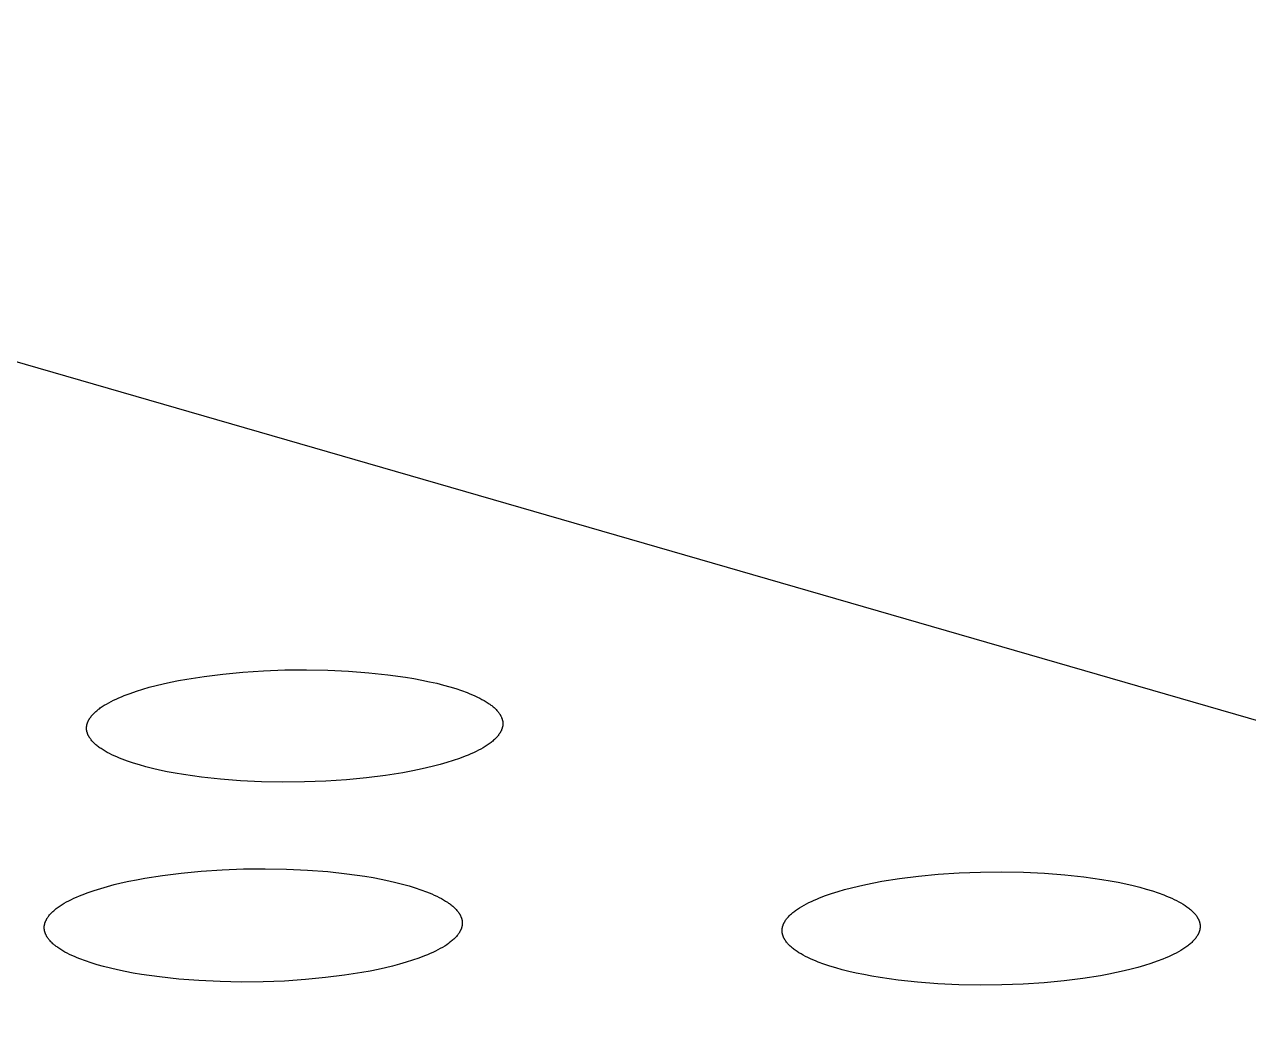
# Model space of a CAD drawing. Header units: millimetres. Extents: x -987 to 2591, y -102 to 2398.
# Drawn here: x -46.33 to -28.86, y 734.27 to 748.52 of the extents above; entities that cross this region are included whole.
import ezdxf

# ---------------------------------------------------------------- set-up
doc = ezdxf.new("R2010")
doc.units = ezdxf.units.MM
doc.header["$MEASUREMENT"] = 0
doc.layers.add('Utwórz2D linie widoczne', color=7, linetype='Continuous', true_color=0x000000)

msp = doc.modelspace()

# ---------------------------------------------------------------- linework, layer by layer
at = {"layer": 'Utwórz2D linie widoczne'}
for p, q in [((-146.357, 772.605), (34.728, 720.23)), ((-42.917, 739.294), (-42.613, 739.306)), ((-42.613, 739.306), (-42.306, 739.309)), ((-42.306, 739.309), (-42.001, 739.303)), ((-44.35, 739.108), (-44.244, 739.131)), ((-44.244, 739.131), (-44.132, 739.154)), ((-44.132, 739.154), (-44.015, 739.175)), ((-44.015, 739.175), (-43.765, 739.214)), ((-43.765, 739.214), (-43.497, 739.248)), ((-43.497, 739.248), (-43.213, 739.275)), ((-43.213, 739.275), (-42.917, 739.294)), ((-42.001, 739.303), (-41.703, 739.289)), ((-41.703, 739.289), (-41.415, 739.267)), ((-41.415, 739.267), (-41.143, 739.238)), ((-41.143, 739.238), (-40.889, 739.202)), ((-40.889, 739.202), (-40.77, 739.182)), ((-40.77, 739.182), (-40.656, 739.161)), ((-40.656, 739.161), (-40.548, 739.138)), ((-40.548, 739.138), (-40.446, 739.115)), ((-44.905, 738.941), (-44.821, 738.972)), ((-44.821, 738.972), (-44.733, 739.002)), ((-44.733, 739.002), (-44.642, 739.031)), ((-44.642, 739.031), (-44.548, 739.058)), ((-44.548, 739.058), (-44.451, 739.083)), ((-44.451, 739.083), (-44.35, 739.108)), ((-40.446, 739.115), (-40.35, 739.091)), ((-40.35, 739.091), (-40.259, 739.065)), ((-40.259, 739.065), (-40.173, 739.039)), ((-40.173, 739.039), (-40.09, 739.012)), ((-40.09, 739.012), (-40.011, 738.982)), ((-40.011, 738.982), (-39.973, 738.967)), ((-39.973, 738.967), (-39.936, 738.952)), ((-45.248, 738.763), (-45.22, 738.782)), ((-45.22, 738.782), (-45.191, 738.801)), ((-45.191, 738.801), (-45.16, 738.819)), ((-45.16, 738.819), (-45.128, 738.838)), ((-45.128, 738.838), (-45.094, 738.856)), ((-45.094, 738.856), (-45.059, 738.873)), ((-45.059, 738.873), (-45.022, 738.891)), ((-45.022, 738.891), (-44.984, 738.908)), ((-44.984, 738.908), (-44.945, 738.924)), ((-44.945, 738.924), (-44.905, 738.941)), ((-39.936, 738.952), (-39.9, 738.936)), ((-39.9, 738.936), (-39.865, 738.919)), ((-39.865, 738.919), (-39.832, 738.903)), ((-39.832, 738.903), (-39.8, 738.886)), ((-39.8, 738.886), (-39.769, 738.868)), ((-39.769, 738.868), (-39.74, 738.851)), ((-39.74, 738.851), (-39.712, 738.833)), ((-39.712, 738.833), (-39.698, 738.824)), ((-39.698, 738.824), (-39.685, 738.815)), ((-39.685, 738.815), (-39.673, 738.805)), ((-39.673, 738.805), (-39.661, 738.796)), ((-39.661, 738.796), (-39.649, 738.787)), ((-39.649, 738.787), (-39.638, 738.777)), ((-45.406, 738.603), (-45.403, 738.608)), ((-45.403, 738.608), (-45.4, 738.613)), ((-45.4, 738.613), (-45.393, 738.624)), ((-45.393, 738.624), (-45.385, 738.634)), ((-45.385, 738.634), (-45.377, 738.644)), ((-45.377, 738.644), (-45.369, 738.654)), ((-45.369, 738.654), (-45.36, 738.664)), ((-45.36, 738.664), (-45.351, 738.674)), ((-45.351, 738.674), (-45.342, 738.684)), ((-45.342, 738.684), (-45.331, 738.694)), ((-45.331, 738.694), (-45.321, 738.704)), ((-45.321, 738.704), (-45.31, 738.714)), ((-45.31, 738.714), (-45.298, 738.724)), ((-45.298, 738.724), (-45.286, 738.734)), ((-45.286, 738.734), (-45.274, 738.744)), ((-45.274, 738.744), (-45.261, 738.753)), ((-45.261, 738.753), (-45.248, 738.763)), ((-39.638, 738.777), (-39.627, 738.768)), ((-39.627, 738.768), (-39.616, 738.758)), ((-39.616, 738.758), (-39.606, 738.749)), ((-39.606, 738.749), (-39.596, 738.739)), ((-39.596, 738.739), (-39.587, 738.729)), ((-39.587, 738.729), (-39.579, 738.719)), ((-39.579, 738.719), (-39.57, 738.71)), ((-39.57, 738.71), (-39.562, 738.7)), ((-39.562, 738.7), (-39.555, 738.69)), ((-39.555, 738.69), (-39.548, 738.68)), ((-39.548, 738.68), (-39.545, 738.675)), ((-39.545, 738.675), (-39.542, 738.67)), ((-39.542, 738.67), (-39.539, 738.665)), ((-39.539, 738.665), (-39.536, 738.66)), ((-39.536, 738.66), (-39.533, 738.655)), ((-39.533, 738.655), (-39.53, 738.65)), ((-39.53, 738.65), (-39.528, 738.645)), ((-39.528, 738.645), (-39.525, 738.639)), ((-39.525, 738.639), (-39.523, 738.634)), ((-39.523, 738.634), (-39.521, 738.629)), ((-39.521, 738.629), (-39.519, 738.624)), ((-39.519, 738.624), (-39.517, 738.619)), ((-39.517, 738.619), (-39.515, 738.614)), ((-39.515, 738.614), (-39.513, 738.609)), ((-39.513, 738.609), (-39.511, 738.604)), ((-45.444, 738.489), (-45.443, 738.494)), ((-45.444, 738.484), (-45.444, 738.489)), ((-45.444, 738.479), (-45.444, 738.484)), ((-45.444, 738.474), (-45.444, 738.479)), ((-45.444, 738.468), (-45.444, 738.474)), ((-45.444, 738.463), (-45.444, 738.468)), ((-45.444, 738.458), (-45.444, 738.463)), ((-45.443, 738.453), (-45.444, 738.458)), ((-45.443, 738.499), (-45.442, 738.505)), ((-45.443, 738.494), (-45.443, 738.499)), ((-45.443, 738.448), (-45.443, 738.453)), ((-45.442, 738.442), (-45.443, 738.448)), ((-45.442, 738.505), (-45.441, 738.51)), ((-45.441, 738.437), (-45.442, 738.442)), ((-45.441, 738.51), (-45.44, 738.515)), ((-45.44, 738.432), (-45.441, 738.437)), ((-45.44, 738.515), (-45.439, 738.52)), ((-45.439, 738.427), (-45.44, 738.432)), ((-45.439, 738.52), (-45.438, 738.525)), ((-45.438, 738.525), (-45.437, 738.531)), ((-45.437, 738.531), (-45.435, 738.536)), ((-45.435, 738.536), (-45.434, 738.541)), ((-45.434, 738.541), (-45.432, 738.546)), ((-45.432, 738.546), (-45.43, 738.551)), ((-45.43, 738.551), (-45.429, 738.557)), ((-45.429, 738.557), (-45.427, 738.562)), ((-45.427, 738.562), (-45.424, 738.567)), ((-45.424, 738.567), (-45.422, 738.572)), ((-45.422, 738.572), (-45.42, 738.577)), ((-45.42, 738.577), (-45.417, 738.582)), ((-45.417, 738.582), (-45.415, 738.588)), ((-45.415, 738.588), (-45.412, 738.593)), ((-45.412, 738.593), (-45.409, 738.598)), ((-45.409, 738.598), (-45.406, 738.603)), ((-39.528, 738.433), (-39.53, 738.428)), ((-39.525, 738.438), (-39.528, 738.433)), ((-39.523, 738.443), (-39.525, 738.438)), ((-39.521, 738.448), (-39.523, 738.443)), ((-39.519, 738.454), (-39.521, 738.448)), ((-39.517, 738.459), (-39.519, 738.454)), ((-39.515, 738.464), (-39.517, 738.459)), ((-39.513, 738.469), (-39.515, 738.464)), ((-39.511, 738.474), (-39.513, 738.469)), ((-39.511, 738.604), (-39.51, 738.599)), ((-39.51, 738.479), (-39.511, 738.474)), ((-39.51, 738.599), (-39.509, 738.593)), ((-39.509, 738.485), (-39.51, 738.479)), ((-39.509, 738.593), (-39.507, 738.588)), ((-39.507, 738.49), (-39.509, 738.485)), ((-39.507, 738.588), (-39.506, 738.583)), ((-39.506, 738.495), (-39.507, 738.49)), ((-39.506, 738.583), (-39.505, 738.578)), ((-39.505, 738.5), (-39.506, 738.495)), ((-39.505, 738.578), (-39.504, 738.573)), ((-39.504, 738.505), (-39.505, 738.5)), ((-39.504, 738.573), (-39.504, 738.568)), ((-39.504, 738.568), (-39.503, 738.562)), ((-39.503, 738.516), (-39.504, 738.511)), ((-39.504, 738.511), (-39.504, 738.505)), ((-39.503, 738.562), (-39.502, 738.557)), ((-39.502, 738.521), (-39.503, 738.516)), ((-39.502, 738.557), (-39.502, 738.552)), ((-39.502, 738.552), (-39.502, 738.547)), ((-39.502, 738.547), (-39.502, 738.542)), ((-39.502, 738.542), (-39.502, 738.537)), ((-39.502, 738.537), (-39.502, 738.531)), ((-39.502, 738.531), (-39.502, 738.526)), ((-39.502, 738.526), (-39.502, 738.521)), ((-45.438, 738.422), (-45.439, 738.427)), ((-45.436, 738.417), (-45.438, 738.422)), ((-45.435, 738.412), (-45.436, 738.417)), ((-45.433, 738.406), (-45.435, 738.412)), ((-45.432, 738.401), (-45.433, 738.406)), ((-45.43, 738.396), (-45.432, 738.401)), ((-45.428, 738.391), (-45.43, 738.396)), ((-45.426, 738.386), (-45.428, 738.391)), ((-45.424, 738.381), (-45.426, 738.386)), ((-45.422, 738.376), (-45.424, 738.381)), ((-45.419, 738.371), (-45.422, 738.376)), ((-45.417, 738.366), (-45.419, 738.371)), ((-45.414, 738.361), (-45.417, 738.366)), ((-45.411, 738.356), (-45.414, 738.361)), ((-45.408, 738.351), (-45.411, 738.356)), ((-45.405, 738.346), (-45.408, 738.351)), ((-45.402, 738.34), (-45.405, 738.346)), ((-45.399, 738.335), (-45.402, 738.34)), ((-45.392, 738.325), (-45.399, 738.335)), ((-45.385, 738.316), (-45.392, 738.325)), ((-45.377, 738.306), (-45.385, 738.316)), ((-45.369, 738.296), (-45.377, 738.306)), ((-45.36, 738.286), (-45.369, 738.296)), ((-45.351, 738.276), (-45.36, 738.286)), ((-45.342, 738.267), (-45.351, 738.276)), ((-45.332, 738.257), (-45.342, 738.267)), ((-45.321, 738.247), (-45.332, 738.257)), ((-39.682, 738.262), (-39.695, 738.252)), ((-39.67, 738.272), (-39.682, 738.262)), ((-39.657, 738.281), (-39.67, 738.272)), ((-39.646, 738.291), (-39.657, 738.281)), ((-39.634, 738.301), (-39.646, 738.291)), ((-39.623, 738.311), (-39.634, 738.301)), ((-39.613, 738.321), (-39.623, 738.311)), ((-39.603, 738.331), (-39.613, 738.321)), ((-39.593, 738.341), (-39.603, 738.331)), ((-39.584, 738.351), (-39.593, 738.341)), ((-39.575, 738.361), (-39.584, 738.351)), ((-39.567, 738.371), (-39.575, 738.361)), ((-39.559, 738.382), (-39.567, 738.371)), ((-39.552, 738.392), (-39.559, 738.382)), ((-39.545, 738.402), (-39.552, 738.392)), ((-39.542, 738.407), (-39.545, 738.402)), ((-39.539, 738.412), (-39.542, 738.407)), ((-39.536, 738.417), (-39.539, 738.412)), ((-39.533, 738.423), (-39.536, 738.417)), ((-39.53, 738.428), (-39.533, 738.423)), ((-45.31, 738.238), (-45.321, 738.247)), ((-45.299, 738.228), (-45.31, 738.238)), ((-45.287, 738.219), (-45.299, 738.228)), ((-45.275, 738.21), (-45.287, 738.219)), ((-45.263, 738.2), (-45.275, 738.21)), ((-45.25, 738.191), (-45.263, 738.2)), ((-45.237, 738.182), (-45.25, 738.191)), ((-45.209, 738.164), (-45.237, 738.182)), ((-45.18, 738.147), (-45.209, 738.164)), ((-45.149, 738.129), (-45.18, 738.147)), ((-45.117, 738.112), (-45.149, 738.129)), ((-45.084, 738.096), (-45.117, 738.112)), ((-45.049, 738.079), (-45.084, 738.096)), ((-39.997, 738.09), (-40.037, 738.074)), ((-39.958, 738.107), (-39.997, 738.09)), ((-39.92, 738.124), (-39.958, 738.107)), ((-39.884, 738.142), (-39.92, 738.124)), ((-39.849, 738.159), (-39.884, 738.142)), ((-39.815, 738.177), (-39.849, 738.159)), ((-39.783, 738.196), (-39.815, 738.177)), ((-39.752, 738.214), (-39.783, 738.196)), ((-39.723, 738.233), (-39.752, 738.214)), ((-39.695, 738.252), (-39.723, 738.233)), ((-45.013, 738.063), (-45.049, 738.079)), ((-44.976, 738.048), (-45.013, 738.063)), ((-44.938, 738.032), (-44.976, 738.048)), ((-44.859, 738.003), (-44.938, 738.032)), ((-44.776, 737.975), (-44.859, 738.003)), ((-44.69, 737.949), (-44.776, 737.975)), ((-44.6, 737.924), (-44.69, 737.949)), ((-44.503, 737.899), (-44.6, 737.924)), ((-40.592, 737.907), (-40.698, 737.883)), ((-40.491, 737.931), (-40.592, 737.907)), ((-40.394, 737.957), (-40.491, 737.931)), ((-40.3, 737.984), (-40.394, 737.957)), ((-40.209, 738.012), (-40.3, 737.984)), ((-40.121, 738.042), (-40.209, 738.012)), ((-40.037, 738.074), (-40.121, 738.042)), ((-44.401, 737.876), (-44.503, 737.899)), ((-44.293, 737.853), (-44.401, 737.876)), ((-44.179, 737.832), (-44.293, 737.853)), ((-44.06, 737.812), (-44.179, 737.832)), ((-43.805, 737.776), (-44.06, 737.812)), ((-43.533, 737.746), (-43.805, 737.776)), ((-43.245, 737.724), (-43.533, 737.746)), ((-41.731, 737.739), (-42.027, 737.719)), ((-41.446, 737.766), (-41.731, 737.739)), ((-41.178, 737.799), (-41.446, 737.766)), ((-40.928, 737.839), (-41.178, 737.799)), ((-40.81, 737.861), (-40.928, 737.839)), ((-40.698, 737.883), (-40.81, 737.861)), ((-42.945, 737.71), (-43.245, 737.724)), ((-42.64, 737.705), (-42.945, 737.71)), ((-42.332, 737.708), (-42.64, 737.705)), ((-42.027, 737.719), (-42.332, 737.708)), ((-44.612, 736.333), (-44.361, 736.372)), ((-44.361, 736.372), (-44.092, 736.406)), ((-44.092, 736.406), (-43.807, 736.434)), ((-43.807, 736.434), (-43.51, 736.453)), ((-43.51, 736.453), (-43.205, 736.465)), ((-43.205, 736.465), (-42.896, 736.468)), ((-42.896, 736.468), (-42.59, 736.462)), ((-42.59, 736.462), (-42.29, 736.448)), ((-42.29, 736.448), (-42.002, 736.426)), ((-42.002, 736.426), (-41.728, 736.396)), ((-41.728, 736.396), (-41.473, 736.36)), ((-41.473, 736.36), (-41.354, 736.34)), ((-41.354, 736.34), (-41.239, 736.318)), ((-33.839, 736.328), (-33.57, 736.362)), ((-33.57, 736.362), (-33.286, 736.389)), ((-33.286, 736.389), (-32.989, 736.408)), ((-32.989, 736.408), (-32.684, 736.42)), ((-32.684, 736.42), (-32.376, 736.423)), ((-32.376, 736.423), (-32.069, 736.417)), ((-32.069, 736.417), (-31.769, 736.403)), ((-31.769, 736.403), (-31.48, 736.381)), ((-31.48, 736.381), (-31.206, 736.351)), ((-31.206, 736.351), (-30.951, 736.315)), ((-45.422, 736.128), (-45.334, 736.159)), ((-45.334, 736.159), (-45.242, 736.187)), ((-45.242, 736.187), (-45.147, 736.215)), ((-45.147, 736.215), (-45.05, 736.24)), ((-45.05, 736.24), (-44.949, 736.265)), ((-44.949, 736.265), (-44.842, 736.288)), ((-44.842, 736.288), (-44.73, 736.311)), ((-44.73, 736.311), (-44.612, 736.333)), ((-41.239, 736.318), (-41.131, 736.296)), ((-41.131, 736.296), (-41.028, 736.272)), ((-41.028, 736.272), (-40.932, 736.248)), ((-40.932, 736.248), (-40.841, 736.222)), ((-40.841, 736.222), (-40.754, 736.196)), ((-40.754, 736.196), (-40.671, 736.168)), ((-40.671, 736.168), (-40.591, 736.138)), ((-34.717, 736.143), (-34.623, 736.17)), ((-34.623, 736.17), (-34.526, 736.195)), ((-34.526, 736.195), (-34.425, 736.22)), ((-34.425, 736.22), (-34.319, 736.244)), ((-34.319, 736.244), (-34.207, 736.266)), ((-34.207, 736.266), (-34.09, 736.288)), ((-34.09, 736.288), (-33.839, 736.328)), ((-30.951, 736.315), (-30.831, 736.295)), ((-30.831, 736.295), (-30.716, 736.274)), ((-30.716, 736.274), (-30.607, 736.251)), ((-30.607, 736.251), (-30.504, 736.227)), ((-30.504, 736.227), (-30.407, 736.203)), ((-30.407, 736.203), (-30.316, 736.177)), ((-30.316, 736.177), (-30.229, 736.151)), ((-45.763, 735.974), (-45.73, 735.993)), ((-45.73, 735.993), (-45.696, 736.011)), ((-45.696, 736.011), (-45.661, 736.028)), ((-45.661, 736.028), (-45.624, 736.046)), ((-45.624, 736.046), (-45.586, 736.063)), ((-45.586, 736.063), (-45.547, 736.08)), ((-45.547, 736.08), (-45.506, 736.096)), ((-45.506, 736.096), (-45.422, 736.128)), ((-40.591, 736.138), (-40.553, 736.123)), ((-40.553, 736.123), (-40.516, 736.107)), ((-40.516, 736.107), (-40.48, 736.091)), ((-40.48, 736.091), (-40.445, 736.075)), ((-40.445, 736.075), (-40.412, 736.058)), ((-40.412, 736.058), (-40.379, 736.041)), ((-40.379, 736.041), (-40.348, 736.023)), ((-40.348, 736.023), (-40.319, 736.006)), ((-40.319, 736.006), (-40.291, 735.988)), ((-40.291, 735.988), (-40.278, 735.978)), ((-35.133, 735.984), (-35.097, 736.001)), ((-35.097, 736.001), (-35.059, 736.018)), ((-35.059, 736.018), (-35.02, 736.035)), ((-35.02, 736.035), (-34.98, 736.052)), ((-34.98, 736.052), (-34.896, 736.083)), ((-34.896, 736.083), (-34.808, 736.114)), ((-34.808, 736.114), (-34.717, 736.143)), ((-30.229, 736.151), (-30.145, 736.123)), ((-30.145, 736.123), (-30.065, 736.094)), ((-30.065, 736.094), (-30.027, 736.078)), ((-30.027, 736.078), (-29.989, 736.063)), ((-29.989, 736.063), (-29.953, 736.046)), ((-29.953, 736.046), (-29.918, 736.03)), ((-29.918, 736.03), (-29.884, 736.013)), ((-29.884, 736.013), (-29.852, 735.996)), ((-29.852, 735.996), (-29.821, 735.979)), ((-45.973, 735.807), (-45.964, 735.818)), ((-45.964, 735.818), (-45.955, 735.828)), ((-45.955, 735.828), (-45.945, 735.838)), ((-45.945, 735.838), (-45.935, 735.848)), ((-45.935, 735.848), (-45.924, 735.858)), ((-45.924, 735.858), (-45.913, 735.868)), ((-45.913, 735.868), (-45.901, 735.878)), ((-45.901, 735.878), (-45.889, 735.888)), ((-45.889, 735.888), (-45.877, 735.898)), ((-45.877, 735.898), (-45.864, 735.907)), ((-45.864, 735.907), (-45.851, 735.917)), ((-45.851, 735.917), (-45.823, 735.936)), ((-45.823, 735.936), (-45.794, 735.955)), ((-45.794, 735.955), (-45.763, 735.974)), ((-40.278, 735.978), (-40.265, 735.969)), ((-40.265, 735.969), (-40.252, 735.96)), ((-40.252, 735.96), (-40.24, 735.951)), ((-40.24, 735.951), (-40.228, 735.941)), ((-40.228, 735.941), (-40.217, 735.932)), ((-40.217, 735.932), (-40.206, 735.922)), ((-40.206, 735.922), (-40.195, 735.912)), ((-40.195, 735.912), (-40.185, 735.903)), ((-40.185, 735.903), (-40.175, 735.893)), ((-40.175, 735.893), (-40.166, 735.883)), ((-40.166, 735.883), (-40.158, 735.873)), ((-40.158, 735.873), (-40.149, 735.863)), ((-40.149, 735.863), (-40.141, 735.853)), ((-40.141, 735.853), (-40.134, 735.843)), ((-40.134, 735.843), (-40.127, 735.833)), ((-40.127, 735.833), (-40.124, 735.828)), ((-40.124, 735.828), (-40.121, 735.823)), ((-40.121, 735.823), (-40.117, 735.818)), ((-40.117, 735.818), (-40.115, 735.813)), ((-40.115, 735.813), (-40.112, 735.808)), ((-35.404, 735.803), (-35.394, 735.813)), ((-35.394, 735.813), (-35.383, 735.823)), ((-35.383, 735.823), (-35.372, 735.833)), ((-35.372, 735.833), (-35.36, 735.843)), ((-35.36, 735.843), (-35.348, 735.853)), ((-35.348, 735.853), (-35.335, 735.863)), ((-35.335, 735.863), (-35.322, 735.872)), ((-35.322, 735.872), (-35.294, 735.892)), ((-35.294, 735.892), (-35.265, 735.911)), ((-35.265, 735.911), (-35.234, 735.929)), ((-35.234, 735.929), (-35.202, 735.948)), ((-35.202, 735.948), (-35.168, 735.966)), ((-35.168, 735.966), (-35.133, 735.984)), ((-29.821, 735.979), (-29.791, 735.961)), ((-29.791, 735.961), (-29.763, 735.943)), ((-29.763, 735.943), (-29.736, 735.924)), ((-29.736, 735.924), (-29.723, 735.915)), ((-29.723, 735.915), (-29.711, 735.906)), ((-29.711, 735.906), (-29.699, 735.896)), ((-29.699, 735.896), (-29.687, 735.887)), ((-29.687, 735.887), (-29.676, 735.877)), ((-29.676, 735.877), (-29.666, 735.868)), ((-29.666, 735.868), (-29.655, 735.858)), ((-29.655, 735.858), (-29.646, 735.848)), ((-29.646, 735.848), (-29.636, 735.838)), ((-29.636, 735.838), (-29.627, 735.828)), ((-29.627, 735.828), (-29.619, 735.818)), ((-29.619, 735.818), (-29.611, 735.809)), ((-46.048, 735.641), (-46.047, 735.646)), ((-46.048, 735.636), (-46.048, 735.641)), ((-46.048, 735.631), (-46.048, 735.636)), ((-46.047, 735.651), (-46.046, 735.657)), ((-46.047, 735.646), (-46.047, 735.651)), ((-46.046, 735.657), (-46.045, 735.662)), ((-46.045, 735.662), (-46.044, 735.667)), ((-46.044, 735.667), (-46.043, 735.672)), ((-46.043, 735.672), (-46.042, 735.678)), ((-46.042, 735.678), (-46.041, 735.683)), ((-46.041, 735.683), (-46.039, 735.688)), ((-46.039, 735.688), (-46.038, 735.693)), ((-46.038, 735.693), (-46.036, 735.699)), ((-46.036, 735.699), (-46.034, 735.704)), ((-46.034, 735.704), (-46.032, 735.709)), ((-46.032, 735.709), (-46.03, 735.714)), ((-46.03, 735.714), (-46.028, 735.719)), ((-46.028, 735.719), (-46.026, 735.725)), ((-46.026, 735.725), (-46.023, 735.73)), ((-46.023, 735.73), (-46.021, 735.735)), ((-46.021, 735.735), (-46.018, 735.74)), ((-46.018, 735.74), (-46.015, 735.746)), ((-46.015, 735.746), (-46.013, 735.751)), ((-46.013, 735.751), (-46.01, 735.756)), ((-46.01, 735.756), (-46.006, 735.761)), ((-46.006, 735.761), (-46.003, 735.766)), ((-46.003, 735.766), (-45.996, 735.777)), ((-45.996, 735.777), (-45.989, 735.787)), ((-45.989, 735.787), (-45.981, 735.797)), ((-45.981, 735.797), (-45.973, 735.807)), ((-40.112, 735.808), (-40.109, 735.803)), ((-40.109, 735.803), (-40.106, 735.798)), ((-40.106, 735.798), (-40.104, 735.793)), ((-40.104, 735.793), (-40.102, 735.787)), ((-40.102, 735.787), (-40.099, 735.782)), ((-40.099, 735.782), (-40.097, 735.777)), ((-40.097, 735.777), (-40.095, 735.772)), ((-40.095, 735.772), (-40.094, 735.767)), ((-40.094, 735.767), (-40.092, 735.762)), ((-40.092, 735.762), (-40.09, 735.757)), ((-40.09, 735.757), (-40.089, 735.751)), ((-40.089, 735.751), (-40.087, 735.746)), ((-40.087, 735.637), (-40.089, 735.631)), ((-40.087, 735.746), (-40.086, 735.741)), ((-40.086, 735.642), (-40.087, 735.637)), ((-40.086, 735.741), (-40.085, 735.736)), ((-40.085, 735.647), (-40.086, 735.642)), ((-40.085, 735.736), (-40.084, 735.731)), ((-40.084, 735.652), (-40.085, 735.647)), ((-40.084, 735.731), (-40.083, 735.725)), ((-40.083, 735.658), (-40.084, 735.652)), ((-40.083, 735.725), (-40.082, 735.72)), ((-40.082, 735.663), (-40.083, 735.658)), ((-40.082, 735.72), (-40.082, 735.715)), ((-40.082, 735.715), (-40.081, 735.71)), ((-40.081, 735.673), (-40.082, 735.668)), ((-40.082, 735.668), (-40.082, 735.663)), ((-40.081, 735.71), (-40.081, 735.705)), ((-40.081, 735.705), (-40.081, 735.699)), ((-40.081, 735.699), (-40.081, 735.694)), ((-40.081, 735.694), (-40.081, 735.689)), ((-40.081, 735.689), (-40.081, 735.684)), ((-40.081, 735.684), (-40.081, 735.678)), ((-40.081, 735.678), (-40.081, 735.673)), ((-35.509, 735.633), (-35.508, 735.638)), ((-35.508, 735.638), (-35.507, 735.643)), ((-35.507, 735.643), (-35.505, 735.648)), ((-35.505, 735.648), (-35.504, 735.654)), ((-35.504, 735.654), (-35.502, 735.659)), ((-35.502, 735.659), (-35.5, 735.664)), ((-35.5, 735.664), (-35.498, 735.669)), ((-35.498, 735.669), (-35.496, 735.675)), ((-35.496, 735.675), (-35.494, 735.68)), ((-35.494, 735.68), (-35.491, 735.685)), ((-35.491, 735.685), (-35.489, 735.69)), ((-35.489, 735.69), (-35.486, 735.695)), ((-35.486, 735.695), (-35.484, 735.701)), ((-35.484, 735.701), (-35.481, 735.706)), ((-35.481, 735.706), (-35.478, 735.711)), ((-35.478, 735.711), (-35.475, 735.716)), ((-35.475, 735.716), (-35.472, 735.721)), ((-35.472, 735.721), (-35.465, 735.732)), ((-35.465, 735.732), (-35.458, 735.742)), ((-35.458, 735.742), (-35.45, 735.752)), ((-35.45, 735.752), (-35.442, 735.763)), ((-35.442, 735.763), (-35.433, 735.773)), ((-35.433, 735.773), (-35.424, 735.783)), ((-35.424, 735.783), (-35.414, 735.793)), ((-35.414, 735.793), (-35.404, 735.803)), ((-29.611, 735.809), (-29.603, 735.798)), ((-29.603, 735.798), (-29.596, 735.788)), ((-29.596, 735.788), (-29.59, 735.778)), ((-29.59, 735.778), (-29.586, 735.773)), ((-29.586, 735.773), (-29.583, 735.768)), ((-29.583, 735.768), (-29.581, 735.763)), ((-29.581, 735.763), (-29.578, 735.758)), ((-29.578, 735.758), (-29.575, 735.753)), ((-29.575, 735.753), (-29.573, 735.748)), ((-29.573, 735.748), (-29.57, 735.743)), ((-29.57, 735.743), (-29.568, 735.737)), ((-29.568, 735.737), (-29.566, 735.732)), ((-29.566, 735.732), (-29.564, 735.727)), ((-29.564, 735.727), (-29.562, 735.722)), ((-29.562, 735.722), (-29.56, 735.717)), ((-29.56, 735.717), (-29.558, 735.712)), ((-29.558, 735.712), (-29.557, 735.707)), ((-29.557, 735.707), (-29.555, 735.701)), ((-29.555, 735.701), (-29.554, 735.696)), ((-29.554, 735.696), (-29.553, 735.691)), ((-29.553, 735.691), (-29.552, 735.686)), ((-29.552, 735.686), (-29.551, 735.681)), ((-29.551, 735.681), (-29.55, 735.675)), ((-29.55, 735.675), (-29.549, 735.67)), ((-29.549, 735.67), (-29.549, 735.665)), ((-29.549, 735.665), (-29.548, 735.66)), ((-29.548, 735.66), (-29.548, 735.654)), ((-29.548, 735.654), (-29.548, 735.649)), ((-29.548, 735.649), (-29.547, 735.644)), ((-29.547, 735.644), (-29.548, 735.639)), ((-29.548, 735.639), (-29.548, 735.634)), ((-46.048, 735.625), (-46.048, 735.631)), ((-46.048, 735.62), (-46.048, 735.625)), ((-46.048, 735.615), (-46.048, 735.62)), ((-46.047, 735.61), (-46.048, 735.615)), ((-46.047, 735.604), (-46.047, 735.61)), ((-46.046, 735.599), (-46.047, 735.604)), ((-46.046, 735.594), (-46.046, 735.599)), ((-46.045, 735.589), (-46.046, 735.594)), ((-46.044, 735.584), (-46.045, 735.589)), ((-46.043, 735.578), (-46.044, 735.584)), ((-46.042, 735.573), (-46.043, 735.578)), ((-46.04, 735.568), (-46.042, 735.573)), ((-46.039, 735.563), (-46.04, 735.568)), ((-46.037, 735.558), (-46.039, 735.563)), ((-46.036, 735.553), (-46.037, 735.558)), ((-46.034, 735.547), (-46.036, 735.553)), ((-46.032, 735.542), (-46.034, 735.547)), ((-46.03, 735.537), (-46.032, 735.542)), ((-46.028, 735.532), (-46.03, 735.537)), ((-46.025, 735.527), (-46.028, 735.532)), ((-46.023, 735.522), (-46.025, 735.527)), ((-46.021, 735.517), (-46.023, 735.522)), ((-46.018, 735.511), (-46.021, 735.517)), ((-46.015, 735.506), (-46.018, 735.511)), ((-46.012, 735.501), (-46.015, 735.506)), ((-46.009, 735.496), (-46.012, 735.501)), ((-46.006, 735.491), (-46.009, 735.496)), ((-46.003, 735.486), (-46.006, 735.491)), ((-45.996, 735.476), (-46.003, 735.486)), ((-45.989, 735.466), (-45.996, 735.476)), ((-45.981, 735.456), (-45.989, 735.466)), ((-40.203, 735.461), (-40.214, 735.451)), ((-40.192, 735.471), (-40.203, 735.461)), ((-40.182, 735.482), (-40.192, 735.471)), ((-40.172, 735.492), (-40.182, 735.482)), ((-40.163, 735.502), (-40.172, 735.492)), ((-40.154, 735.512), (-40.163, 735.502)), ((-40.146, 735.522), (-40.154, 735.512)), ((-40.138, 735.533), (-40.146, 735.522)), ((-40.131, 735.543), (-40.138, 735.533)), ((-40.124, 735.553), (-40.131, 735.543)), ((-40.121, 735.558), (-40.124, 735.553)), ((-40.118, 735.564), (-40.121, 735.558)), ((-40.115, 735.569), (-40.118, 735.564)), ((-40.112, 735.574), (-40.115, 735.569)), ((-40.109, 735.579), (-40.112, 735.574)), ((-40.107, 735.584), (-40.109, 735.579)), ((-40.104, 735.59), (-40.107, 735.584)), ((-40.102, 735.595), (-40.104, 735.59)), ((-40.1, 735.6), (-40.102, 735.595)), ((-40.098, 735.605), (-40.1, 735.6)), ((-40.096, 735.61), (-40.098, 735.605)), ((-40.094, 735.616), (-40.096, 735.61)), ((-40.092, 735.621), (-40.094, 735.616)), ((-40.09, 735.626), (-40.092, 735.621)), ((-40.089, 735.631), (-40.09, 735.626)), ((-35.514, 735.601), (-35.513, 735.607)), ((-35.514, 735.596), (-35.514, 735.601)), ((-35.514, 735.591), (-35.514, 735.596)), ((-35.514, 735.586), (-35.514, 735.591)), ((-35.514, 735.58), (-35.514, 735.586)), ((-35.514, 735.575), (-35.514, 735.58)), ((-35.514, 735.57), (-35.514, 735.575)), ((-35.514, 735.565), (-35.514, 735.57)), ((-35.513, 735.56), (-35.514, 735.565)), ((-35.513, 735.612), (-35.512, 735.617)), ((-35.513, 735.607), (-35.513, 735.612)), ((-35.512, 735.554), (-35.513, 735.56)), ((-35.512, 735.617), (-35.511, 735.622)), ((-35.512, 735.549), (-35.512, 735.554)), ((-35.511, 735.544), (-35.512, 735.549)), ((-35.511, 735.622), (-35.51, 735.628)), ((-35.51, 735.539), (-35.511, 735.544)), ((-35.51, 735.628), (-35.509, 735.633)), ((-35.509, 735.534), (-35.51, 735.539)), ((-35.507, 735.528), (-35.509, 735.534)), ((-35.506, 735.523), (-35.507, 735.528)), ((-35.504, 735.518), (-35.506, 735.523)), ((-35.503, 735.513), (-35.504, 735.518)), ((-35.501, 735.508), (-35.503, 735.513)), ((-35.499, 735.502), (-35.501, 735.508)), ((-35.497, 735.497), (-35.499, 735.502)), ((-35.495, 735.492), (-35.497, 735.497)), ((-35.493, 735.487), (-35.495, 735.492)), ((-35.49, 735.482), (-35.493, 735.487)), ((-35.488, 735.477), (-35.49, 735.482)), ((-35.485, 735.472), (-35.488, 735.477)), ((-35.482, 735.467), (-35.485, 735.472)), ((-35.48, 735.461), (-35.482, 735.467)), ((-35.477, 735.456), (-35.48, 735.461)), ((-29.619, 735.467), (-29.627, 735.457)), ((-29.611, 735.477), (-29.619, 735.467)), ((-29.603, 735.488), (-29.611, 735.477)), ((-29.596, 735.498), (-29.603, 735.488)), ((-29.589, 735.508), (-29.596, 735.498)), ((-29.586, 735.513), (-29.589, 735.508)), ((-29.583, 735.519), (-29.586, 735.513)), ((-29.58, 735.524), (-29.583, 735.519)), ((-29.577, 735.529), (-29.58, 735.524)), ((-29.575, 735.534), (-29.577, 735.529)), ((-29.572, 735.539), (-29.575, 735.534)), ((-29.57, 735.545), (-29.572, 735.539)), ((-29.567, 735.55), (-29.57, 735.545)), ((-29.565, 735.555), (-29.567, 735.55)), ((-29.563, 735.56), (-29.565, 735.555)), ((-29.561, 735.566), (-29.563, 735.56)), ((-29.559, 735.571), (-29.561, 735.566)), ((-29.558, 735.576), (-29.559, 735.571)), ((-29.556, 735.581), (-29.558, 735.576)), ((-29.555, 735.586), (-29.556, 735.581)), ((-29.554, 735.592), (-29.555, 735.586)), ((-29.552, 735.597), (-29.554, 735.592)), ((-29.551, 735.602), (-29.552, 735.597)), ((-29.55, 735.607), (-29.551, 735.602)), ((-29.549, 735.618), (-29.55, 735.613)), ((-29.55, 735.613), (-29.55, 735.607)), ((-29.548, 735.623), (-29.549, 735.618)), ((-29.548, 735.634), (-29.548, 735.628)), ((-29.548, 735.628), (-29.548, 735.623)), ((-45.973, 735.446), (-45.981, 735.456)), ((-45.964, 735.436), (-45.973, 735.446)), ((-45.955, 735.426), (-45.964, 735.436)), ((-45.945, 735.417), (-45.955, 735.426)), ((-45.935, 735.407), (-45.945, 735.417)), ((-45.925, 735.397), (-45.935, 735.407)), ((-45.914, 735.388), (-45.925, 735.397)), ((-45.903, 735.378), (-45.914, 735.388)), ((-45.891, 735.369), (-45.903, 735.378)), ((-45.879, 735.359), (-45.891, 735.369)), ((-45.866, 735.35), (-45.879, 735.359)), ((-45.853, 735.341), (-45.866, 735.35)), ((-45.84, 735.332), (-45.853, 735.341)), ((-45.812, 735.313), (-45.84, 735.332)), ((-45.783, 735.296), (-45.812, 735.313)), ((-45.752, 735.278), (-45.783, 735.296)), ((-40.465, 735.291), (-40.501, 735.273)), ((-40.429, 735.308), (-40.465, 735.291)), ((-40.396, 735.327), (-40.429, 735.308)), ((-40.363, 735.345), (-40.396, 735.327)), ((-40.332, 735.364), (-40.363, 735.345)), ((-40.303, 735.383), (-40.332, 735.364)), ((-40.275, 735.402), (-40.303, 735.383)), ((-40.262, 735.412), (-40.275, 735.402)), ((-40.249, 735.422), (-40.262, 735.412)), ((-40.237, 735.432), (-40.249, 735.422)), ((-40.225, 735.441), (-40.237, 735.432)), ((-40.214, 735.451), (-40.225, 735.441)), ((-35.474, 735.451), (-35.477, 735.456)), ((-35.467, 735.441), (-35.474, 735.451)), ((-35.46, 735.431), (-35.467, 735.441)), ((-35.453, 735.421), (-35.46, 735.431)), ((-35.445, 735.411), (-35.453, 735.421)), ((-35.436, 735.401), (-35.445, 735.411)), ((-35.427, 735.391), (-35.436, 735.401)), ((-35.418, 735.381), (-35.427, 735.391)), ((-35.408, 735.372), (-35.418, 735.381)), ((-35.398, 735.362), (-35.408, 735.372)), ((-35.388, 735.352), (-35.398, 735.362)), ((-35.377, 735.343), (-35.388, 735.352)), ((-35.365, 735.333), (-35.377, 735.343)), ((-35.353, 735.324), (-35.365, 735.333)), ((-35.341, 735.314), (-35.353, 735.324)), ((-35.328, 735.305), (-35.341, 735.314)), ((-35.315, 735.296), (-35.328, 735.305)), ((-35.302, 735.287), (-35.315, 735.296)), ((-35.274, 735.268), (-35.302, 735.287)), ((-29.825, 735.3), (-29.857, 735.282)), ((-29.794, 735.319), (-29.825, 735.3)), ((-29.765, 735.338), (-29.794, 735.319)), ((-29.738, 735.357), (-29.765, 735.338)), ((-29.725, 735.367), (-29.738, 735.357)), ((-29.712, 735.377), (-29.725, 735.367)), ((-29.7, 735.387), (-29.712, 735.377)), ((-29.688, 735.397), (-29.7, 735.387)), ((-29.677, 735.406), (-29.688, 735.397)), ((-29.666, 735.416), (-29.677, 735.406)), ((-29.656, 735.427), (-29.666, 735.416)), ((-29.646, 735.437), (-29.656, 735.427)), ((-29.636, 735.447), (-29.646, 735.437)), ((-29.627, 735.457), (-29.636, 735.447)), ((-45.72, 735.261), (-45.752, 735.278)), ((-45.686, 735.244), (-45.72, 735.261)), ((-45.652, 735.228), (-45.686, 735.244)), ((-45.616, 735.212), (-45.652, 735.228)), ((-45.579, 735.196), (-45.616, 735.212)), ((-45.54, 735.18), (-45.579, 735.196)), ((-45.461, 735.151), (-45.54, 735.18)), ((-45.378, 735.123), (-45.461, 735.151)), ((-45.291, 735.096), (-45.378, 735.123)), ((-40.883, 735.131), (-40.977, 735.104)), ((-40.791, 735.16), (-40.883, 735.131)), ((-40.703, 735.191), (-40.791, 735.16)), ((-40.619, 735.223), (-40.703, 735.191)), ((-40.579, 735.239), (-40.619, 735.223)), ((-40.539, 735.256), (-40.579, 735.239)), ((-40.501, 735.273), (-40.539, 735.256)), ((-35.244, 735.251), (-35.274, 735.268)), ((-35.213, 735.233), (-35.244, 735.251)), ((-35.181, 735.216), (-35.213, 735.233)), ((-35.147, 735.199), (-35.181, 735.216)), ((-35.112, 735.183), (-35.147, 735.199)), ((-35.076, 735.167), (-35.112, 735.183)), ((-35.038, 735.151), (-35.076, 735.167)), ((-35, 735.135), (-35.038, 735.151)), ((-34.92, 735.106), (-35, 735.135)), ((-30.25, 735.115), (-30.341, 735.086)), ((-30.162, 735.146), (-30.25, 735.115)), ((-30.079, 735.178), (-30.162, 735.146)), ((-30.039, 735.194), (-30.079, 735.178)), ((-30, 735.211), (-30.039, 735.194)), ((-29.962, 735.228), (-30, 735.211)), ((-29.925, 735.246), (-29.962, 735.228)), ((-29.89, 735.264), (-29.925, 735.246)), ((-29.857, 735.282), (-29.89, 735.264)), ((-45.2, 735.071), (-45.291, 735.096)), ((-45.104, 735.046), (-45.2, 735.071)), ((-45.001, 735.023), (-45.104, 735.046)), ((-44.892, 735), (-45.001, 735.023)), ((-44.778, 734.978), (-44.892, 735)), ((-44.658, 734.958), (-44.778, 734.978)), ((-44.403, 734.922), (-44.658, 734.958)), ((-41.764, 734.946), (-42.034, 734.912)), ((-41.513, 734.985), (-41.764, 734.946)), ((-41.395, 735.007), (-41.513, 734.985)), ((-41.283, 735.03), (-41.395, 735.007)), ((-41.176, 735.054), (-41.283, 735.03)), ((-41.075, 735.078), (-41.176, 735.054)), ((-40.977, 735.104), (-41.075, 735.078)), ((-34.836, 735.078), (-34.92, 735.106)), ((-34.749, 735.051), (-34.836, 735.078)), ((-34.658, 735.026), (-34.749, 735.051)), ((-34.561, 735.001), (-34.658, 735.026)), ((-34.458, 734.978), (-34.561, 735.001)), ((-34.349, 734.955), (-34.458, 734.978)), ((-34.234, 734.933), (-34.349, 734.955)), ((-30.969, 734.94), (-31.22, 734.901)), ((-30.852, 734.962), (-30.969, 734.94)), ((-30.74, 734.985), (-30.852, 734.962)), ((-30.633, 735.009), (-30.74, 734.985)), ((-30.532, 735.033), (-30.633, 735.009)), ((-30.435, 735.059), (-30.532, 735.033)), ((-30.341, 735.086), (-30.435, 735.059)), ((-44.129, 734.892), (-44.403, 734.922)), ((-43.84, 734.87), (-44.129, 734.892)), ((-43.539, 734.856), (-43.84, 734.87)), ((-43.232, 734.85), (-43.539, 734.856)), ((-42.923, 734.853), (-43.232, 734.85)), ((-42.618, 734.864), (-42.923, 734.853)), ((-42.32, 734.884), (-42.618, 734.864)), ((-42.034, 734.912), (-42.32, 734.884)), ((-34.114, 734.913), (-34.234, 734.933)), ((-33.858, 734.877), (-34.114, 734.913)), ((-33.584, 734.847), (-33.858, 734.877)), ((-33.294, 734.825), (-33.584, 734.847)), ((-32.994, 734.811), (-33.294, 734.825)), ((-32.686, 734.805), (-32.994, 734.811)), ((-32.378, 734.808), (-32.686, 734.805)), ((-32.072, 734.819), (-32.378, 734.808)), ((-31.774, 734.839), (-32.072, 734.819)), ((-31.489, 734.867), (-31.774, 734.839)), ((-31.22, 734.901), (-31.489, 734.867))]:
    msp.add_line(p, q, dxfattribs=at)

doc.saveas('drawing.dxf')
